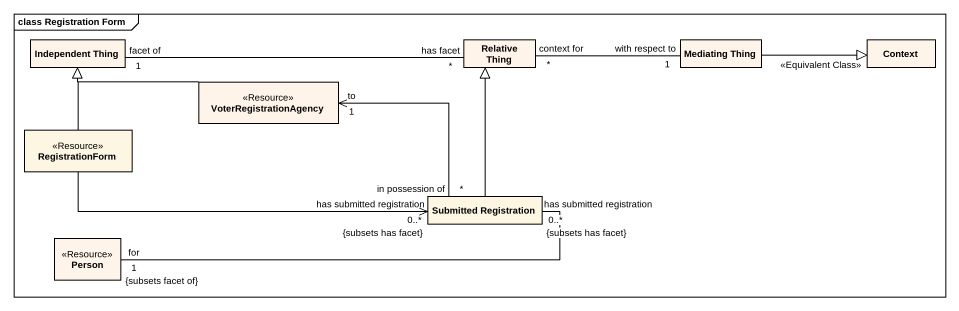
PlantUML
@startuml
mainframe class Registration Form
hide circle
hide empty members
class "Independent Thing" as Independent_Thing #FFF4EA
class "Relative Thing" as Relative_Thing #FFF4EA
class "Mediating Thing" as Mediating_Thing #FFF4EA
class Context #FFF4EA
class VoterRegistrationAgency <<Resource>> #FFF4EA
class RegistrationForm <<Resource>>
class "Submitted Registration" as Submitted_Registration
class "Person" as Person_ <<Resource>> #FFF4EA
Independent_Thing "facet of\n1" -right- "has facet\n*" Relative_Thing
Relative_Thing "context for\n*" -right- "with respect to\n1" Mediating_Thing
Mediating_Thing -right-|> Context : <<Equivalent Class>>
VoterRegistrationAgency -left-|> Independent_Thing
RegistrationForm -up-|> Independent_Thing
RegistrationForm -right-> "has submitted registration\n0..*\n{subsets has facet}" Submitted_Registration
Submitted_Registration -up-|> Relative_Thing
Submitted_Registration "*\nin possession of" -left-> "to\n1" VoterRegistrationAgency
Person_ "for\n1\n{subsets facet of}" -right- "has submitted registration\n0..*\n{subsets has facet}" Submitted_Registration
@enduml
